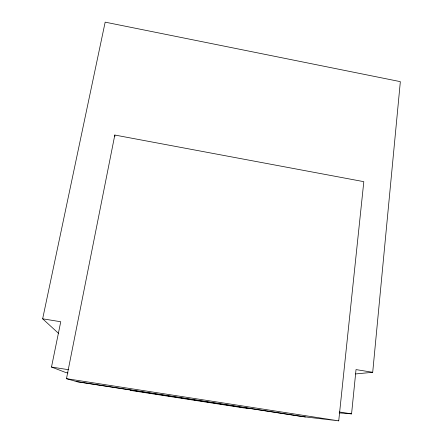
<?xml version="1.0" encoding="UTF-8"?>
<svg xmlns="http://www.w3.org/2000/svg" width="443" height="443" viewBox="0 0 443 443"><rect width="100%" height="100%" fill="white"/><g stroke="black" fill="none" stroke-linecap="round" stroke-linejoin="round"><path stroke-width="0.66" d="M355.585 373.947L372.707 372.297L400.345 81.645L105.168 22.15L42.655 318.81L58.664 333.501M339.2 412.893L351.565 413.873L356.028 369.595L372.707 372.297M338.729 420.85L363.814 181.663L114.815 135.037L66.472 378.682L77.292 381.794L301.772 416.514L338.729 420.85L66.472 378.682M68.017 372.928L65.974 372.613L51.493 367.042L60.746 321.745L42.655 318.81M130.857 390.078L130.613 390.427L243.34 407.859L250.561 408.596M76.229 381.484L305.437 416.946M51.493 367.042L68.449 369.689M339.316 411.962L351.565 413.873M114.815 135.037L114.875 136.372"/></g></svg>
